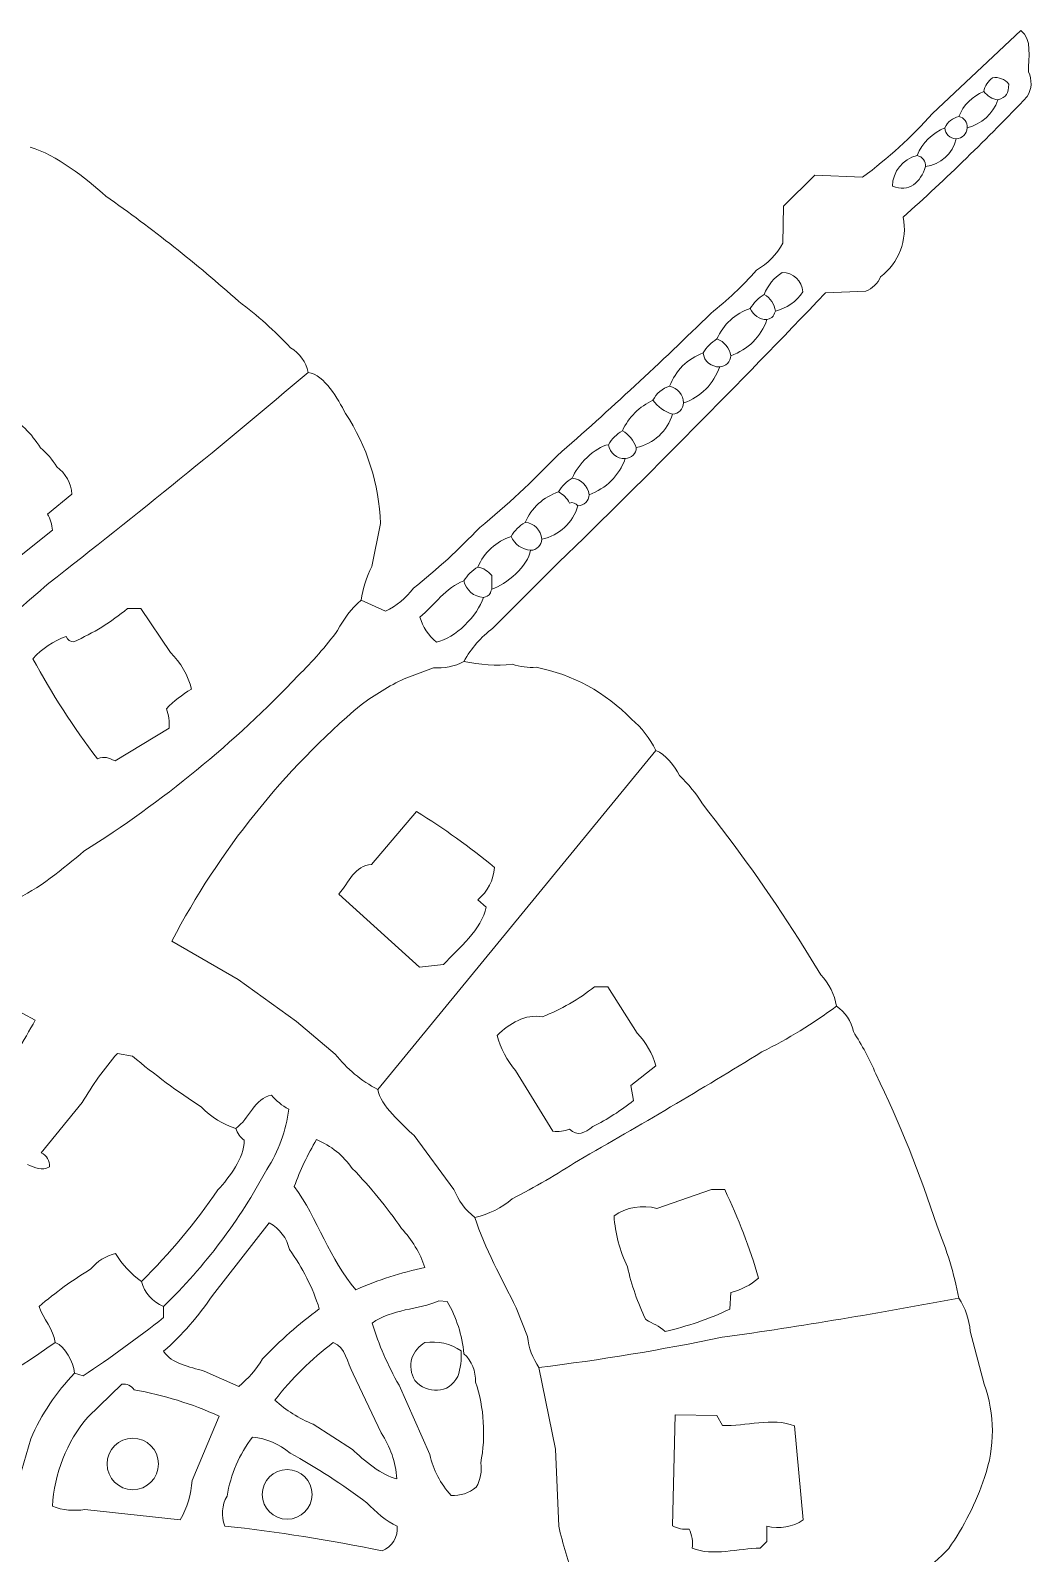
# Model space of a CAD drawing. Header units: inches. Extents: x 36.3 to 71.4, y 17.4 to 61.7.
# Drawn here: x 58.32 to 70.97, y 32.21 to 51.45 of the extents above; entities that cross this region are included whole.
import ezdxf

# ---------------------------------------------------------------- set-up
doc = ezdxf.new("R2010")
doc.units = ezdxf.units.IN
doc.header["$MEASUREMENT"] = 0
doc.layers.add('20_EXACT_CIRCLES', color=7, linetype='CONTINUOUS', lineweight=18)
doc.layers.add('30_SHARED_EDGES', color=7, linetype='CONTINUOUS', lineweight=18)

msp = doc.modelspace()

# ---------------------------------------------------------------- linework, layer by layer
at = {"layer": '20_EXACT_CIRCLES'}
for centre, radius in [((59.612, 33.344), 0.325), ((61.562, 32.96), 0.314)]:
    msp.add_circle(centre, radius, dxfattribs=at)
at = {"layer": '30_SHARED_EDGES'}
for p, q in [((70.827, 51.451), (69.713, 50.401)), ((68.226, 49.625), (67.832, 49.232)), ((68.829, 49.598), (68.226, 49.625)), ((67.832, 49.232), (67.823, 48.764)), ((68.359, 48.136), (68.869, 48.16)), ((58.534, 45.342), (58.843, 45.594)), ((62.632, 44.68), (62.74, 45.223)), ((58.096, 44.74), (58.597, 45.138)), ((64.161, 43.901), (64.99, 44.73)), ((64.145, 44.394), (64.145, 44.565)), ((62.802, 44.116), (62.495, 44.253)), ((59.714, 44.148), (59.545, 44.148)), ((60.087, 43.594), (59.714, 44.148)), ((63.408, 43.402), (63.041, 43.263)), ((59.389, 42.227), (60.072, 42.638)), ((66.217, 42.357), (62.706, 38.073)), ((63.197, 41.584), (62.626, 40.917)), ((62.214, 40.542), (63.232, 39.618)), ((64.075, 40.379), (63.97, 40.471)), ((60.107, 39.949), (60.943, 39.462)), ((68.024, 39.974), (68.303, 39.521)), ((63.232, 39.618), (63.535, 39.653)), ((60.943, 39.462), (61.682, 38.935)), ((57.758, 39.284), (58.38, 38.951)), ((65.613, 39.372), (65.444, 39.372)), ((65.983, 38.786), (65.613, 39.372)), ((61.682, 38.935), (62.17, 38.522)), ((59.419, 38.53), (59.609, 38.495)), ((64.445, 38.313), (64.918, 37.547)), ((65.901, 38.125), (66.217, 38.372)), ((65.936, 37.935), (65.901, 38.125)), ((58.457, 37.273), (58.973, 37.909)), ((63.668, 36.811), (63.165, 37.491)), ((66.919, 36.809), (66.231, 36.572)), ((67.088, 36.809), (66.919, 36.809)), ((61.336, 36.388), (60.618, 35.474)), ((63.583, 35.398), (63.478, 35.405)), ((67.151, 35.299), (67.165, 35.51)), ((60.001, 35.194), (60.002, 35.334)), ((64.453, 35.315), (64.597, 34.952)), ((70.188, 35.021), (70.364, 34.354)), ((58.878, 34.492), (58.984, 34.457)), ((60.512, 34.517), (60.95, 34.324)), ((62.749, 33.737), (62.394, 34.481)), ((64.742, 34.562), (64.95, 33.532)), ((59.475, 34.351), (59.045, 33.937)), ((62.975, 34.34), (63.362, 33.462)), ((60.361, 33.137), (60.704, 33.948)), ((66.463, 33.965), (66.428, 32.564)), ((66.989, 33.957), (66.463, 33.965)), ((67.06, 33.83), (66.989, 33.957)), ((61.889, 33.846), (62.386, 33.526)), ((68.078, 32.638), (67.969, 33.824)), ((58.089, 32.854), (58.324, 33.663)), ((64.95, 33.532), (64.992, 32.56)), ((59.007, 32.769), (60.212, 32.638)), ((67.621, 32.363), (67.621, 32.56)), ((67.536, 32.28), (67.621, 32.363))]:
    msp.add_line(p, q, dxfattribs=at)
for points in [[(70.923, 50.928), (70.922, 51.105), (70.975, 51.344), (70.827, 51.451)], [(70.36, 50.679), (70.373, 50.749), (70.413, 50.812), (70.47, 50.854)], [(70.47, 50.854), (70.548, 50.866), (70.626, 50.836), (70.676, 50.775)], [(70.909, 50.617), (70.967, 50.711), (70.972, 50.829), (70.923, 50.928)], [(69.342, 49.092), (69.884, 49.58), (70.407, 50.088), (70.909, 50.617)], [(70.36, 50.679), (70.215, 50.623), (70.1, 50.508), (70.044, 50.363)], [(70.36, 50.679), (70.403, 50.623), (70.466, 50.585), (70.536, 50.573)], [(70.676, 50.775), (70.668, 50.65), (70.65, 50.616), (70.536, 50.573)], [(70.15, 50.222), (70.33, 50.265), (70.476, 50.398), (70.536, 50.573)], [(69.713, 50.401), (69.446, 50.104), (69.15, 49.836), (68.829, 49.598)], [(69.869, 50.222), (69.71, 50.156), (69.584, 50.03), (69.517, 49.871)], [(70.044, 50.363), (69.966, 50.349), (69.9, 50.296), (69.869, 50.222)], [(70.009, 50.082), (69.932, 50.083), (69.87, 50.145), (69.869, 50.222)], [(70.009, 50.082), (70.086, 50.083), (70.148, 50.145), (70.15, 50.222)], [(70.15, 50.222), (70.157, 50.29), (70.111, 50.352), (70.044, 50.363)], [(69.623, 49.731), (69.813, 49.754), (69.968, 49.895), (70.009, 50.082)], [(58.316, 49.977), (58.645, 49.879), (59.018, 49.591), (59.273, 49.358)], [(69.205, 49.485), (69.211, 49.669), (69.338, 49.827), (69.517, 49.871)], [(69.623, 49.731), (69.631, 49.798), (69.584, 49.86), (69.517, 49.871)], [(69.623, 49.731), (69.563, 49.536), (69.415, 49.399), (69.205, 49.485)], [(59.273, 49.358), (59.858, 48.947), (60.418, 48.503), (60.952, 48.028)], [(69.056, 48.338), (69.287, 48.515), (69.398, 48.807), (69.342, 49.092)], [(67.823, 48.764), (67.745, 48.622), (67.629, 48.504), (67.489, 48.423)], [(67.489, 48.423), (67.313, 48.224), (67.12, 48.041), (66.911, 47.877)], [(67.586, 48.116), (67.632, 48.231), (67.712, 48.329), (67.815, 48.396)], [(67.815, 48.396), (67.952, 48.393), (68.064, 48.287), (68.076, 48.151)], [(68.869, 48.16), (68.953, 48.19), (69.021, 48.255), (69.056, 48.338)], [(64.99, 44.73), (66.134, 45.844), (67.257, 46.98), (68.359, 48.136)], [(67.411, 47.94), (67.453, 48.012), (67.514, 48.073), (67.586, 48.116)], [(67.586, 48.116), (67.666, 48.074), (67.719, 47.995), (67.727, 47.905)], [(68.076, 48.151), (67.994, 48.029), (67.869, 47.941), (67.727, 47.905)], [(60.952, 48.028), (61.186, 47.853), (61.404, 47.657), (61.604, 47.443)], [(67.411, 47.94), (67.222, 47.877), (67.069, 47.736), (66.989, 47.554)], [(67.411, 47.94), (67.445, 47.854), (67.529, 47.798), (67.621, 47.8)], [(67.621, 47.8), (67.7, 47.828), (67.698, 47.826), (67.727, 47.905)], [(66.911, 47.877), (66.282, 47.258), (65.635, 46.658), (64.97, 46.079)], [(67.621, 47.8), (67.547, 47.585), (67.379, 47.417), (67.165, 47.343)], [(66.989, 47.554), (66.917, 47.511), (66.856, 47.451), (66.814, 47.378)], [(66.989, 47.554), (67.082, 47.521), (67.15, 47.44), (67.165, 47.343)], [(61.604, 47.443), (61.72, 47.376), (61.801, 47.263), (61.828, 47.132)], [(66.392, 46.957), (66.464, 47.152), (66.618, 47.306), (66.814, 47.378)], [(66.814, 47.378), (66.827, 47.273), (66.919, 47.197), (67.024, 47.203)], [(67.024, 47.203), (67.101, 47.204), (67.163, 47.266), (67.165, 47.343)], [(67.024, 47.203), (66.951, 46.988), (66.782, 46.82), (66.568, 46.746)], [(58.553, 44.47), (59.663, 45.334), (60.755, 46.222), (61.828, 47.132)], [(62.298, 46.614), (62.202, 46.795), (62.038, 47.099), (61.828, 47.132)], [(66.392, 46.957), (66.3, 46.932), (66.223, 46.868), (66.182, 46.781)], [(66.392, 46.957), (66.493, 46.937), (66.567, 46.849), (66.568, 46.746)], [(65.795, 46.395), (65.874, 46.566), (66.011, 46.703), (66.182, 46.781)], [(66.182, 46.781), (66.241, 46.697), (66.328, 46.635), (66.428, 46.606)], [(58.445, 46.179), (58.338, 46.359), (58.184, 46.506), (58, 46.606)], [(62.74, 45.223), (62.725, 45.719), (62.572, 46.201), (62.298, 46.614)], [(66.428, 46.606), (66.366, 46.391), (66.19, 46.229), (65.971, 46.184)], [(66.428, 46.606), (66.504, 46.607), (66.566, 46.669), (66.568, 46.746)], [(65.795, 46.395), (65.723, 46.352), (65.663, 46.292), (65.62, 46.219)], [(65.795, 46.395), (65.877, 46.348), (65.939, 46.273), (65.971, 46.184)], [(58.653, 45.938), (58.598, 46.03), (58.528, 46.112), (58.445, 46.179)], [(65.62, 46.219), (65.449, 46.192), (65.222, 45.959), (65.163, 45.798)], [(65.62, 46.219), (65.633, 46.115), (65.725, 46.038), (65.831, 46.044)], [(65.831, 46.044), (65.908, 46.045), (65.97, 46.107), (65.971, 46.184)], [(64.97, 46.079), (64.664, 45.756), (64.338, 45.453), (63.994, 45.172)], [(65.374, 45.587), (65.588, 45.661), (65.757, 45.83), (65.831, 46.044)], [(58.843, 45.594), (58.835, 45.732), (58.765, 45.858), (58.653, 45.938)], [(65.163, 45.798), (65.091, 45.755), (65.03, 45.695), (64.988, 45.623)], [(65.374, 45.587), (65.36, 45.697), (65.273, 45.784), (65.163, 45.798)], [(64.567, 45.236), (64.646, 45.419), (64.799, 45.559), (64.988, 45.623)], [(65.128, 45.482), (65.096, 45.542), (65.048, 45.591), (64.988, 45.623)], [(65.234, 45.447), (65.172, 45.232), (64.996, 45.07), (64.777, 45.026)], [(65.234, 45.447), (65.21, 45.481), (65.167, 45.495), (65.128, 45.482)], [(65.374, 45.587), (65.373, 45.51), (65.311, 45.448), (65.234, 45.447)], [(58.597, 45.138), (58.594, 45.21), (58.572, 45.28), (58.534, 45.342)], [(64.567, 45.236), (64.494, 45.194), (64.434, 45.133), (64.391, 45.061)], [(64.567, 45.236), (64.68, 45.23), (64.771, 45.139), (64.777, 45.026)], [(63.994, 45.172), (63.733, 44.897), (63.454, 44.641), (63.157, 44.406)], [(63.97, 44.674), (64.049, 44.857), (64.202, 44.997), (64.391, 45.061)], [(64.391, 45.061), (64.434, 44.961), (64.529, 44.894), (64.637, 44.885)], [(64.637, 44.885), (64.714, 44.887), (64.776, 44.949), (64.777, 45.026)], [(64.145, 44.394), (64.331, 44.451), (64.606, 44.689), (64.637, 44.885)], [(62.495, 44.253), (62.518, 44.402), (62.565, 44.546), (62.632, 44.68)], [(63.97, 44.674), (63.897, 44.632), (63.837, 44.571), (63.794, 44.499)], [(64.145, 44.565), (64.103, 44.622), (64.04, 44.661), (63.97, 44.674)], [(57.649, 43.742), (57.964, 43.968), (58.265, 44.211), (58.553, 44.47)], [(63.794, 44.499), (63.565, 44.416), (63.425, 44.191), (63.237, 44.042)], [(63.794, 44.499), (63.822, 44.383), (63.921, 44.298), (64.04, 44.288)], [(62.199, 43.874), (62.273, 44.018), (62.373, 44.146), (62.495, 44.253)], [(63.157, 44.406), (63.065, 44.281), (62.943, 44.181), (62.802, 44.116)], [(63.447, 43.726), (63.679, 43.764), (63.972, 44.067), (64.04, 44.288)], [(64.145, 44.394), (64.117, 44.315), (64.119, 44.317), (64.04, 44.288)], [(59.545, 44.148), (59.34, 43.978), (59.113, 43.838), (58.869, 43.73)], [(61.702, 43.302), (61.883, 43.478), (62.049, 43.67), (62.199, 43.874)], [(63.237, 44.042), (63.275, 43.919), (63.348, 43.809), (63.447, 43.726)], [(63.794, 43.481), (63.884, 43.646), (64.009, 43.79), (64.161, 43.901)], [(58.773, 43.797), (58.611, 43.741), (58.465, 43.644), (58.351, 43.516)], [(58.869, 43.73), (58.825, 43.726), (58.785, 43.754), (58.773, 43.797)], [(58.351, 43.516), (58.589, 43.074), (58.862, 42.651), (59.166, 42.252)], [(60.353, 43.129), (60.312, 43.307), (60.219, 43.468), (60.087, 43.594)], [(63.794, 43.481), (63.676, 43.416), (63.542, 43.388), (63.408, 43.402)], [(64.406, 43.445), (64.202, 43.425), (63.995, 43.437), (63.794, 43.481)], [(58.996, 41.083), (59.986, 41.708), (60.895, 42.453), (61.702, 43.302)], [(64.705, 43.407), (64.604, 43.402), (64.503, 43.415), (64.406, 43.445)], [(65.909, 42.752), (65.585, 43.09), (65.165, 43.319), (64.705, 43.407)], [(60.037, 42.884), (60.129, 42.981), (60.236, 43.064), (60.353, 43.129)], [(63.041, 43.263), (62.85, 43.17), (62.668, 43.06), (62.496, 42.935)], [(62.496, 42.935), (61.514, 42.103), (60.703, 41.089), (60.107, 39.949)], [(60.072, 42.638), (60.079, 42.721), (60.067, 42.805), (60.037, 42.884)], [(66.217, 42.357), (66.144, 42.51), (66.039, 42.644), (65.909, 42.752)], [(66.217, 42.357), (66.342, 42.312), (66.451, 42.159), (66.518, 42.04)], [(59.166, 42.252), (59.265, 42.292), (59.298, 42.257), (59.389, 42.227)], [(66.518, 42.04), (66.629, 41.933), (66.726, 41.812), (66.807, 41.681)], [(64.18, 40.879), (63.869, 41.136), (63.54, 41.372), (63.197, 41.584)], [(66.807, 41.681), (67.241, 41.133), (67.647, 40.563), (68.024, 39.974)], [(58.106, 40.468), (58.416, 40.591), (58.736, 40.873), (58.996, 41.083)], [(62.626, 40.917), (62.42, 40.904), (62.338, 40.689), (62.214, 40.542)], [(63.97, 40.471), (64.093, 40.573), (64.169, 40.72), (64.18, 40.879)], [(63.535, 39.653), (63.728, 39.859), (64.021, 40.096), (64.075, 40.379)], [(68.303, 39.521), (68.406, 39.412), (68.474, 39.275), (68.499, 39.127)], [(65.444, 39.372), (65.244, 39.214), (65.021, 39.086), (64.784, 38.992)], [(67.557, 38.549), (67.887, 38.713), (68.203, 38.907), (68.499, 39.127)], [(68.712, 38.805), (68.687, 38.936), (68.61, 39.052), (68.499, 39.127)], [(58.38, 38.951), (58.237, 38.684), (58.075, 38.428), (57.895, 38.186)], [(64.784, 38.992), (64.573, 39.031), (64.37, 38.911), (64.215, 38.758)], [(64.215, 38.758), (64.258, 38.594), (64.337, 38.442), (64.445, 38.313)], [(66.217, 38.372), (66.174, 38.527), (66.094, 38.669), (65.983, 38.786)], [(68.996, 38.273), (68.916, 38.458), (68.821, 38.635), (68.712, 38.805)], [(58.973, 37.909), (59.102, 38.129), (59.251, 38.337), (59.419, 38.53)], [(59.609, 38.495), (59.886, 38.263), (60.178, 38.048), (60.482, 37.851)], [(62.17, 38.522), (62.315, 38.337), (62.498, 38.184), (62.706, 38.073)], [(65.24, 37.179), (66.021, 37.621), (66.793, 38.078), (67.557, 38.549)], [(69.769, 36.346), (69.558, 37.006), (69.299, 37.65), (68.996, 38.273)], [(60.915, 37.582), (61.082, 37.706), (61.151, 37.963), (61.364, 38.003)], [(61.364, 38.003), (61.423, 37.93), (61.498, 37.87), (61.582, 37.827)], [(63.165, 37.491), (63.019, 37.637), (62.737, 37.874), (62.706, 38.073)], [(65.421, 37.606), (65.604, 37.696), (65.777, 37.807), (65.936, 37.935)], [(60.482, 37.851), (60.6, 37.725), (60.749, 37.631), (60.915, 37.582)], [(61.582, 37.827), (61.549, 37.555), (61.455, 37.294), (61.305, 37.064)], [(60.915, 37.582), (60.932, 37.521), (60.969, 37.469), (61.02, 37.433)], [(64.918, 37.547), (64.989, 37.537), (65.062, 37.546), (65.128, 37.574)], [(65.128, 37.574), (65.23, 37.477), (65.319, 37.524), (65.421, 37.606)], [(61.02, 37.433), (61.017, 37.206), (60.838, 36.969), (60.686, 36.805)], [(61.933, 37.441), (61.821, 37.253), (61.726, 37.055), (61.652, 36.85)], [(62.385, 37.077), (62.272, 37.239), (62.115, 37.365), (61.933, 37.441)], [(58.562, 37.097), (58.567, 37.172), (58.525, 37.242), (58.457, 37.273)], [(64.403, 36.693), (64.691, 36.84), (64.97, 37.002), (65.24, 37.179)], [(58.281, 37.125), (58.391, 37.091), (58.454, 37.041), (58.562, 37.097)], [(61.305, 37.064), (60.963, 36.424), (60.524, 35.84), (60.002, 35.334)], [(63.006, 36.318), (62.821, 36.589), (62.613, 36.842), (62.385, 37.077)], [(60.686, 36.805), (60.404, 36.389), (60.081, 36.002), (59.721, 35.65)], [(61.652, 36.85), (61.944, 36.446), (62.103, 35.917), (62.43, 35.545)], [(63.934, 36.458), (63.815, 36.549), (63.722, 36.671), (63.668, 36.811)], [(67.516, 35.693), (67.403, 36.075), (67.259, 36.449), (67.088, 36.809)], [(63.934, 36.458), (64.108, 36.496), (64.269, 36.577), (64.403, 36.693)], [(66.231, 36.572), (66.046, 36.622), (65.848, 36.588), (65.69, 36.479)], [(61.591, 36.052), (61.56, 36.196), (61.467, 36.319), (61.336, 36.388)], [(63.934, 36.458), (64.051, 36.067), (64.278, 35.684), (64.453, 35.315)], [(65.69, 36.479), (65.705, 36.255), (65.762, 36.036), (65.86, 35.834)], [(63.302, 35.827), (63.24, 36.01), (63.139, 36.178), (63.006, 36.318)], [(70.044, 35.44), (69.984, 35.75), (69.892, 36.054), (69.769, 36.346)], [(59.084, 35.807), (59.163, 35.905), (59.273, 35.973), (59.396, 36.002)], [(59.396, 36.002), (59.479, 35.863), (59.589, 35.744), (59.721, 35.65)], [(61.968, 35.303), (61.884, 35.572), (61.757, 35.824), (61.591, 36.052)], [(58.43, 35.334), (58.635, 35.51), (58.853, 35.668), (59.084, 35.807)], [(62.43, 35.545), (62.711, 35.667), (63.003, 35.762), (63.302, 35.827)], [(65.86, 35.834), (65.911, 35.603), (65.989, 35.38), (66.091, 35.167)], [(59.721, 35.65), (59.76, 35.507), (59.864, 35.39), (60.002, 35.334)], [(67.165, 35.51), (67.295, 35.542), (67.415, 35.604), (67.516, 35.693)], [(60.618, 35.474), (60.445, 35.212), (60.238, 34.974), (60.002, 34.767)], [(63.478, 35.405), (63.218, 35.288), (62.888, 35.306), (62.635, 35.124)], [(67.057, 34.944), (68.056, 35.085), (69.052, 35.251), (70.044, 35.44)], [(70.044, 35.44), (70.127, 35.315), (70.176, 35.171), (70.188, 35.021)], [(58.632, 34.878), (58.607, 35.048), (58.484, 35.172), (58.43, 35.334)], [(61.251, 34.67), (61.471, 34.902), (61.711, 35.114), (61.968, 35.303)], [(63.794, 34.737), (63.772, 34.97), (63.7, 35.195), (63.583, 35.398)], [(66.336, 35.018), (66.617, 35.082), (66.89, 35.176), (67.151, 35.299)], [(58.984, 34.457), (59.334, 34.686), (59.674, 34.932), (60.001, 35.194)], [(62.635, 35.124), (62.719, 34.851), (62.833, 34.588), (62.975, 34.34)], [(66.091, 35.167), (66.183, 35.113), (66.258, 35.091), (66.336, 35.018)], [(56.877, 33.895), (57.497, 34.155), (58.086, 34.484), (58.632, 34.878)], [(58.632, 34.878), (58.768, 34.825), (58.856, 34.636), (58.878, 34.492)], [(62.144, 34.878), (61.868, 34.668), (61.62, 34.424), (61.406, 34.151)], [(62.394, 34.481), (62.322, 34.624), (62.299, 34.82), (62.144, 34.878)], [(63.302, 34.878), (63.226, 34.833), (63.167, 34.763), (63.135, 34.68)], [(63.759, 34.773), (63.625, 34.863), (63.462, 34.901), (63.302, 34.878)], [(64.597, 34.952), (64.612, 34.812), (64.662, 34.678), (64.742, 34.562)], [(64.742, 34.562), (65.518, 34.658), (66.291, 34.786), (67.057, 34.944)], [(60.002, 34.767), (60.103, 34.61), (60.331, 34.572), (60.512, 34.517)], [(60.95, 34.324), (61.069, 34.421), (61.171, 34.538), (61.251, 34.67)], [(63.135, 34.68), (63.11, 34.585), (63.124, 34.483), (63.173, 34.397)], [(63.717, 34.449), (63.752, 34.553), (63.766, 34.663), (63.759, 34.773)], [(63.941, 34.379), (63.946, 34.514), (63.893, 34.645), (63.794, 34.737)], [(58.324, 33.663), (58.459, 33.97), (58.646, 34.25), (58.878, 34.492)], [(63.173, 34.397), (63.332, 34.227), (63.605, 34.225), (63.717, 34.449)], [(59.63, 34.281), (59.597, 34.333), (59.536, 34.36), (59.475, 34.351)], [(60.704, 33.948), (60.361, 34.103), (60, 34.215), (59.63, 34.281)], [(64.007, 33.358), (64.072, 33.699), (64.05, 34.05), (63.941, 34.379)], [(70.364, 34.354), (70.5, 33.973), (70.502, 33.557), (70.369, 33.175)], [(61.406, 34.151), (61.548, 34.022), (61.712, 33.919), (61.889, 33.846)], [(59.045, 33.937), (58.778, 33.619), (58.62, 33.223), (58.597, 32.809)], [(67.969, 33.824), (67.692, 33.939), (67.35, 33.815), (67.06, 33.83)], [(61.125, 33.684), (60.958, 33.466), (60.848, 33.21), (60.803, 32.939)], [(61.598, 33.482), (61.464, 33.596), (61.3, 33.666), (61.125, 33.684)], [(62.946, 33.157), (62.933, 33.365), (62.865, 33.565), (62.749, 33.737)], [(62.57, 32.853), (62.261, 33.085), (61.936, 33.296), (61.598, 33.482)], [(62.386, 33.526), (62.524, 33.398), (62.766, 33.19), (62.946, 33.157)], [(63.362, 33.462), (63.406, 33.27), (63.499, 33.092), (63.633, 32.947)], [(63.949, 33.051), (64.004, 33.144), (64.025, 33.252), (64.007, 33.358)], [(60.212, 32.638), (60.3, 32.791), (60.351, 32.961), (60.361, 33.137)], [(70.369, 33.175), (70.263, 32.855), (70.111, 32.552), (69.917, 32.277)], [(60.803, 32.939), (60.737, 32.823), (60.727, 32.685), (60.774, 32.56)], [(63.633, 32.947), (63.748, 32.939), (63.861, 32.977), (63.949, 33.051)], [(58.597, 32.809), (58.728, 32.76), (58.87, 32.747), (59.007, 32.769)], [(62.951, 32.56), (62.815, 32.61), (62.677, 32.749), (62.57, 32.853)], [(60.774, 32.56), (61.441, 32.488), (62.103, 32.383), (62.76, 32.246)], [(62.76, 32.246), (62.889, 32.294), (62.968, 32.424), (62.951, 32.56)], [(64.992, 32.56), (65.042, 32.332), (65.11, 32.108), (65.195, 31.891)], [(66.428, 32.564), (66.491, 32.526), (66.565, 32.511), (66.638, 32.522)], [(66.638, 32.522), (66.675, 32.447), (66.689, 32.362), (66.677, 32.28)], [(67.621, 32.56), (67.778, 32.517), (67.945, 32.546), (68.078, 32.638)], [(69.917, 32.277), (68.975, 31.309), (67.667, 31.218), (66.387, 31.227)], [(66.677, 32.28), (66.937, 32.172), (67.264, 32.28), (67.536, 32.28)]]:
    msp.add_open_spline(points, degree=3, dxfattribs=at)

doc.saveas('drawing.dxf')
